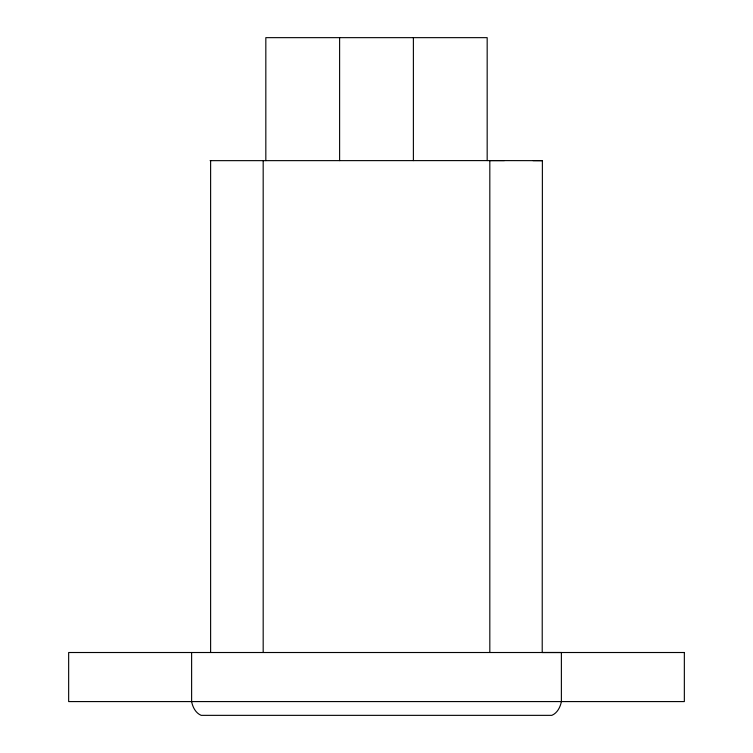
<?xml version="1.0" encoding="UTF-8"?>
<svg xmlns="http://www.w3.org/2000/svg" width="753" height="753" viewBox="0 0 753 753"><rect width="100%" height="100%" fill="white"/><g stroke="black" fill="none" stroke-linecap="round" stroke-linejoin="round"><path stroke-width="1.13" d="M504.406 160.596L210.115 160.653M532.983 160.615L542.386 160.653L542.216 652.512L561.38 652.512L561.38 701.58C560.307 707.161 557.333 713.044 551.836 715.35L201.164 715.35C195.667 713.044 192.693 707.161 191.62 701.58L191.62 652.512M542.386 160.653L489.817 160.587L489.817 652.512M487.172 160.615L487.172 37.65L265.828 37.65L265.828 160.615M413.388 37.65L413.388 160.615M339.612 37.65L339.612 160.615M263.183 160.653L263.183 652.512M210.614 160.653L210.614 652.512M684.345 652.512L68.655 652.512L68.655 701.58L684.345 701.58L684.345 652.512"/></g></svg>
